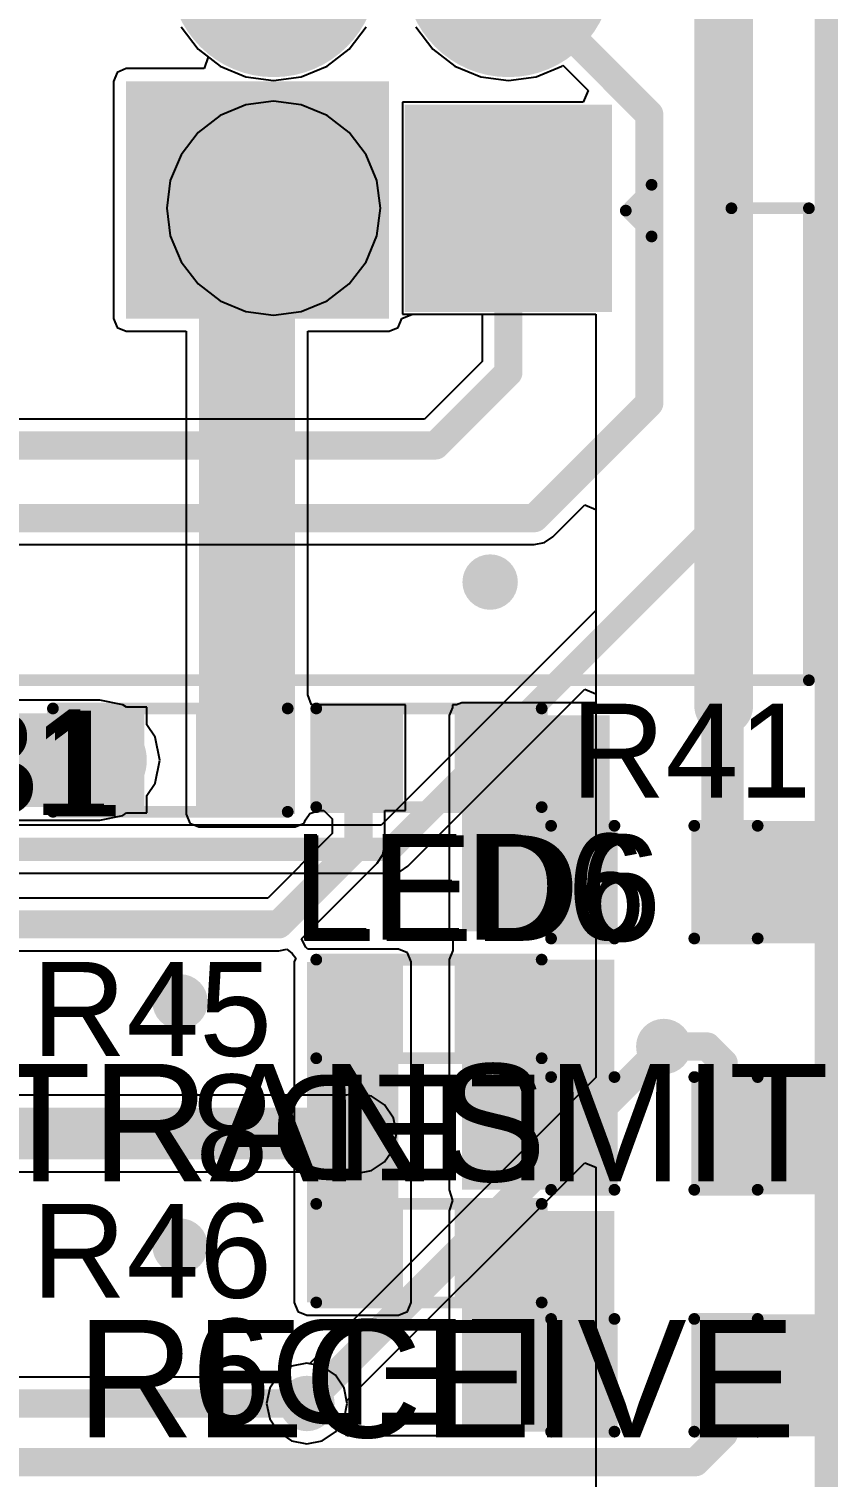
# Model space of a CAD drawing. Header units: millimetres. Extents: x -0.27 to 4.7, y -0.39 to 2.83.
# Drawn here: x 4.286 to 4.63, y 1.484 to 2.1 of the extents above; entities that cross this region are included whole.
import ezdxf

# ---------------------------------------------------------------- set-up
doc = ezdxf.new("R2010")
doc.units = ezdxf.units.MM
doc.header["$MEASUREMENT"] = 0
for name, color, linetype in [('BottomLayer', 5, 'Continuous'), ('BottomSolder', 6, 'Continuous'), ('Mechanical2', 216, 'Continuous'), ('MultiLayer', 9, 'Continuous'), ('PadHoleLayer', 156, 'Continuous'), ('TopLayer', 1, 'Continuous'), ('TopOverlay', 2, 'Continuous'), ('TopPaste', 8, 'Continuous'), ('TopSolder', 216, 'Continuous'), ('ViaHoleLayer', 16, 'Continuous')]:
    doc.layers.add(name, color=color, linetype=linetype)
doc.styles.add('Arial', font='', dxfattribs={"height": 0.2})
doc.styles.get('Arial').set_extended_font_data('Arial')

# ---------------------------------------------------------------- blocks, each defined once
blk = doc.blocks.new('S______B______61')
at = {"layer": 'TopLayer'}
for points in [[(-0.045, -0.0175), (-0.045, 0.0175), (-0.015, 0.0175), (-0.015, -0.0175)], [(0.015, -0.0175), (0.015, 0.0175), (0.045, 0.0175), (0.045, -0.0175)]]:
    blk.add_hatch(color=1, dxfattribs=at).paths.add_polyline_path(points)
at = {"layer": 'TopPaste'}
for points in [[(-0.045, -0.0175), (-0.045, 0.0175), (-0.015, 0.0175), (-0.015, -0.0175)], [(0.015, -0.0175), (0.015, 0.0175), (0.045, 0.0175), (0.045, -0.0175)]]:
    blk.add_hatch(color=8, dxfattribs=at).paths.add_polyline_path(points)
at = {"layer": 'TopSolder'}
for points in [[(-0.049, -0.0215), (-0.049, 0.0215), (-0.011, 0.0215), (-0.011, -0.0215)], [(0.011, -0.0215), (0.011, 0.0215), (0.049, 0.0215), (0.049, -0.0215)]]:
    blk.add_hatch(color=216, dxfattribs=at).paths.add_polyline_path(points)
at = {"layer": 'TopOverlay', "const_width": 0.005}
for points in [[(0.05, 0.022), (-0.05, 0.022)], [(-0.05, 0.022), (-0.05, -0.022)], [(0.05, 0.022), (0.05, -0.022)], [(0.05, -0.022), (-0.05, -0.022)]]:
    blk.add_lwpolyline(points, dxfattribs=at)
at = {"layer": 'TopOverlay', "const_width": 0.0025}
for points in [[(-0.05125, 0.022, 1), (-0.04875, 0.022, 1)], [(-0.05125, 0.022, 1), (-0.04875, 0.022, 1)], [(0.04875, 0.022, 1), (0.05125, 0.022, 1)], [(0.04875, 0.022, 1), (0.05125, 0.022, 1)], [(-0.05125, -0.022, 1), (-0.04875, -0.022, 1)], [(-0.05125, -0.022, 1), (-0.04875, -0.022, 1)], [(0.04875, -0.022, 1), (0.05125, -0.022, 1)], [(0.04875, -0.022, 1), (0.05125, -0.022, 1)]]:
    blk.add_lwpolyline(points, format="xyb", close=True, dxfattribs=at)
at = {"layer": 'TopOverlay'}
blk.add_text('SB1', height=0.045, rotation=-180, dxfattribs=at).set_placement((0.139, 0.02342))
blk = doc.blocks.new('R___0603_64')
at = {"layer": 'TopLayer'}
for points in [[(-0.015, 0.0175), (-0.015, -0.0175), (-0.045, -0.0175), (-0.045, 0.0175)], [(0.045, 0.0175), (0.045, -0.0175), (0.015, -0.0175), (0.015, 0.0175)]]:
    blk.add_hatch(color=1, dxfattribs=at).paths.add_polyline_path(points)
at = {"layer": 'TopPaste'}
for points in [[(-0.015, 0.0175), (-0.015, -0.0175), (-0.045, -0.0175), (-0.045, 0.0175)], [(0.045, 0.0175), (0.045, -0.0175), (0.015, -0.0175), (0.015, 0.0175)]]:
    blk.add_hatch(color=8, dxfattribs=at).paths.add_polyline_path(points)
at = {"layer": 'TopSolder'}
for points in [[(-0.011, 0.0215), (-0.011, -0.0215), (-0.049, -0.0215), (-0.049, 0.0215)], [(0.049, 0.0215), (0.049, -0.0215), (0.011, -0.0215), (0.011, 0.0215)]]:
    blk.add_hatch(color=216, dxfattribs=at).paths.add_polyline_path(points)
at = {"layer": 'TopOverlay', "const_width": 0.005}
for points in [[(-0.048, 0.021), (-0.048, -0.021)], [(0.048, 0.021), (-0.048, 0.021)], [(0.048, 0.021), (0.048, -0.021)], [(0.048, -0.021), (-0.048, -0.021)]]:
    blk.add_lwpolyline(points, dxfattribs=at)
at = {"layer": 'TopOverlay', "const_width": 0.0025}
for points in [[(-0.04925, 0.021, 1), (-0.04675, 0.021, 1)], [(-0.04925, 0.021, 1), (-0.04675, 0.021, 1)], [(0.04675, 0.021, 1), (0.04925, 0.021, 1)], [(0.04675, 0.021, 1), (0.04925, 0.021, 1)], [(-0.04925, -0.021, 1), (-0.04675, -0.021, 1)], [(-0.04925, -0.021, 1), (-0.04675, -0.021, 1)], [(0.04675, -0.021, 1), (0.04925, -0.021, 1)], [(0.04675, -0.021, 1), (0.04925, -0.021, 1)]]:
    blk.add_lwpolyline(points, format="xyb", close=True, dxfattribs=at)
blk = doc.blocks.new('R___0603_65')
at = {"layer": 'TopLayer'}
for points in [[(-0.015, 0.0175), (-0.015, -0.0175), (-0.045, -0.0175), (-0.045, 0.0175)], [(0.045, 0.0175), (0.045, -0.0175), (0.015, -0.0175), (0.015, 0.0175)]]:
    blk.add_hatch(color=1, dxfattribs=at).paths.add_polyline_path(points)
at = {"layer": 'TopPaste'}
for points in [[(-0.015, 0.0175), (-0.015, -0.0175), (-0.045, -0.0175), (-0.045, 0.0175)], [(0.045, 0.0175), (0.045, -0.0175), (0.015, -0.0175), (0.015, 0.0175)]]:
    blk.add_hatch(color=8, dxfattribs=at).paths.add_polyline_path(points)
at = {"layer": 'TopSolder'}
for points in [[(-0.011, 0.0215), (-0.011, -0.0215), (-0.049, -0.0215), (-0.049, 0.0215)], [(0.049, 0.0215), (0.049, -0.0215), (0.011, -0.0215), (0.011, 0.0215)]]:
    blk.add_hatch(color=216, dxfattribs=at).paths.add_polyline_path(points)
at = {"layer": 'TopOverlay', "const_width": 0.005}
for points in [[(-0.048, 0.021), (-0.048, -0.021)], [(0.048, 0.021), (-0.048, 0.021)], [(0.048, 0.021), (0.048, -0.021)], [(0.048, -0.021), (-0.048, -0.021)]]:
    blk.add_lwpolyline(points, dxfattribs=at)
at = {"layer": 'TopOverlay', "const_width": 0.0025}
for points in [[(-0.04925, 0.021, 1), (-0.04675, 0.021, 1)], [(-0.04925, 0.021, 1), (-0.04675, 0.021, 1)], [(0.04675, 0.021, 1), (0.04925, 0.021, 1)], [(0.04675, 0.021, 1), (0.04925, 0.021, 1)], [(-0.04925, -0.021, 1), (-0.04675, -0.021, 1)], [(-0.04925, -0.021, 1), (-0.04675, -0.021, 1)], [(0.04675, -0.021, 1), (0.04925, -0.021, 1)], [(0.04675, -0.021, 1), (0.04925, -0.021, 1)]]:
    blk.add_lwpolyline(points, format="xyb", close=True, dxfattribs=at)
blk = doc.blocks.new('R___0603_69')
at = {"layer": 'TopLayer'}
for points in [[(-0.015, 0.0175), (-0.015, -0.0175), (-0.045, -0.0175), (-0.045, 0.0175)], [(0.045, 0.0175), (0.045, -0.0175), (0.015, -0.0175), (0.015, 0.0175)]]:
    blk.add_hatch(color=1, dxfattribs=at).paths.add_polyline_path(points)
at = {"layer": 'TopPaste'}
for points in [[(-0.015, 0.0175), (-0.015, -0.0175), (-0.045, -0.0175), (-0.045, 0.0175)], [(0.045, 0.0175), (0.045, -0.0175), (0.015, -0.0175), (0.015, 0.0175)]]:
    blk.add_hatch(color=8, dxfattribs=at).paths.add_polyline_path(points)
at = {"layer": 'TopSolder'}
for points in [[(-0.011, 0.0215), (-0.011, -0.0215), (-0.049, -0.0215), (-0.049, 0.0215)], [(0.049, 0.0215), (0.049, -0.0215), (0.011, -0.0215), (0.011, 0.0215)]]:
    blk.add_hatch(color=216, dxfattribs=at).paths.add_polyline_path(points)
at = {"layer": 'TopOverlay', "const_width": 0.005}
for points in [[(-0.048, 0.021), (-0.048, -0.021)], [(0.048, 0.021), (-0.048, 0.021)], [(0.048, 0.021), (0.048, -0.021)], [(0.048, -0.021), (-0.048, -0.021)]]:
    blk.add_lwpolyline(points, dxfattribs=at)
at = {"layer": 'TopOverlay', "const_width": 0.0025}
for points in [[(-0.04925, 0.021, 1), (-0.04675, 0.021, 1)], [(-0.04925, 0.021, 1), (-0.04675, 0.021, 1)], [(0.04675, 0.021, 1), (0.04925, 0.021, 1)], [(0.04675, 0.021, 1), (0.04925, 0.021, 1)], [(-0.04925, -0.021, 1), (-0.04675, -0.021, 1)], [(-0.04925, -0.021, 1), (-0.04675, -0.021, 1)], [(0.04675, -0.021, 1), (0.04925, -0.021, 1)], [(0.04675, -0.021, 1), (0.04925, -0.021, 1)]]:
    blk.add_lwpolyline(points, format="xyb", close=True, dxfattribs=at)
blk = doc.blocks.new('LED_0603_114')
at = {"layer": 'TopLayer'}
for points in [[(-0.03937, 0.01969), (-0.01969, 0.01969), (-0.01969, -0.01969), (-0.03937, -0.01969)], [(0.01969, 0.01969), (0.03937, 0.01969), (0.03937, -0.01969), (0.01969, -0.01969)]]:
    blk.add_hatch(color=1, dxfattribs=at).paths.add_polyline_path(points)
at = {"layer": 'TopOverlay'}
blk.add_hatch(color=2, dxfattribs=at).paths.add_polyline_path([(0.044, -0.026), (0.069, -0.026), (0.069, 0.026), (0.044, 0.026)])
at = {"layer": 'TopPaste'}
for points in [[(-0.03937, 0.01969), (-0.01969, 0.01969), (-0.01969, -0.01969), (-0.03937, -0.01969)], [(0.01969, 0.01969), (0.03937, 0.01969), (0.03937, -0.01969), (0.01969, -0.01969)]]:
    blk.add_hatch(color=8, dxfattribs=at).paths.add_polyline_path(points)
at = {"layer": 'TopSolder'}
for points in [[(-0.04337, 0.02369), (-0.01569, 0.02369), (-0.01569, -0.02369), (-0.04337, -0.02369)], [(0.01569, 0.02369), (0.04337, 0.02369), (0.04337, -0.02369), (0.01569, -0.02369)]]:
    blk.add_hatch(color=216, dxfattribs=at).paths.add_polyline_path(points)
at = {"layer": 'TopOverlay', "const_width": 0.005}
for points in [[(-0.044, 0.024), (-0.017, 0.024)], [(-0.044, -0.024), (-0.044, 0.024)], [(0.017, 0.024), (0.044, 0.024)], [(0.044, -0.024), (0.044, 0.024)], [(-0.044, -0.024), (-0.017, -0.024)], [(0.017, -0.024), (0.044, -0.024)]]:
    blk.add_lwpolyline(points, dxfattribs=at)
at = {"layer": 'TopOverlay', "const_width": 0.0025}
for points in [[(-0.04525, 0.024, 1), (-0.04275, 0.024, 1)], [(-0.04525, 0.024, 1), (-0.04275, 0.024, 1)], [(-0.01825, 0.024, 1), (-0.01575, 0.024, 1)], [(0.01575, 0.024, 1), (0.01825, 0.024, 1)], [(0.04275, 0.024, 1), (0.04525, 0.024, 1)], [(0.04275, 0.024, 1), (0.04525, 0.024, 1)], [(-0.04525, -0.024, 1), (-0.04275, -0.024, 1)], [(-0.04525, -0.024, 1), (-0.04275, -0.024, 1)], [(-0.01825, -0.024, 1), (-0.01575, -0.024, 1)], [(0.01575, -0.024, 1), (0.01825, -0.024, 1)], [(0.04275, -0.024, 1), (0.04525, -0.024, 1)], [(0.04275, -0.024, 1), (0.04525, -0.024, 1)]]:
    blk.add_lwpolyline(points, format="xyb", close=True, dxfattribs=at)
at = {"layer": 'TopOverlay'}
blk.add_text('LED9', height=0.045, rotation=180, dxfattribs=at).set_placement((-0.04621, 0.02404))
blk = doc.blocks.new('LED_0603_115')
at = {"layer": 'TopLayer'}
for points in [[(-0.03937, 0.01969), (-0.01969, 0.01969), (-0.01969, -0.01969), (-0.03937, -0.01969)], [(0.01969, 0.01969), (0.03937, 0.01969), (0.03937, -0.01969), (0.01969, -0.01969)]]:
    blk.add_hatch(color=1, dxfattribs=at).paths.add_polyline_path(points)
at = {"layer": 'TopOverlay'}
blk.add_hatch(color=2, dxfattribs=at).paths.add_polyline_path([(0.044, -0.026), (0.069, -0.026), (0.069, 0.026), (0.044, 0.026)])
at = {"layer": 'TopPaste'}
for points in [[(-0.03937, 0.01969), (-0.01969, 0.01969), (-0.01969, -0.01969), (-0.03937, -0.01969)], [(0.01969, 0.01969), (0.03937, 0.01969), (0.03937, -0.01969), (0.01969, -0.01969)]]:
    blk.add_hatch(color=8, dxfattribs=at).paths.add_polyline_path(points)
at = {"layer": 'TopSolder'}
for points in [[(-0.04337, 0.02369), (-0.01569, 0.02369), (-0.01569, -0.02369), (-0.04337, -0.02369)], [(0.01569, 0.02369), (0.04337, 0.02369), (0.04337, -0.02369), (0.01569, -0.02369)]]:
    blk.add_hatch(color=216, dxfattribs=at).paths.add_polyline_path(points)
at = {"layer": 'TopOverlay', "const_width": 0.005}
for points in [[(-0.044, 0.024), (-0.017, 0.024)], [(-0.044, -0.024), (-0.044, 0.024)], [(0.017, 0.024), (0.044, 0.024)], [(0.044, -0.024), (0.044, 0.024)], [(-0.044, -0.024), (-0.017, -0.024)], [(0.017, -0.024), (0.044, -0.024)]]:
    blk.add_lwpolyline(points, dxfattribs=at)
at = {"layer": 'TopOverlay', "const_width": 0.0025}
for points in [[(-0.04525, 0.024, 1), (-0.04275, 0.024, 1)], [(-0.04525, 0.024, 1), (-0.04275, 0.024, 1)], [(-0.01825, 0.024, 1), (-0.01575, 0.024, 1)], [(0.01575, 0.024, 1), (0.01825, 0.024, 1)], [(0.04275, 0.024, 1), (0.04525, 0.024, 1)], [(0.04275, 0.024, 1), (0.04525, 0.024, 1)], [(-0.04525, -0.024, 1), (-0.04275, -0.024, 1)], [(-0.04525, -0.024, 1), (-0.04275, -0.024, 1)], [(-0.01825, -0.024, 1), (-0.01575, -0.024, 1)], [(0.01575, -0.024, 1), (0.01825, -0.024, 1)], [(0.04275, -0.024, 1), (0.04525, -0.024, 1)], [(0.04275, -0.024, 1), (0.04525, -0.024, 1)]]:
    blk.add_lwpolyline(points, format="xyb", close=True, dxfattribs=at)
at = {"layer": 'TopOverlay'}
blk.add_text('LED8', height=0.045, rotation=180, dxfattribs=at).set_placement((-0.04616, 0.02504))
blk = doc.blocks.new('LED_0603_116')
at = {"layer": 'TopLayer'}
for points in [[(-0.03937, 0.01969), (-0.01969, 0.01969), (-0.01969, -0.01969), (-0.03937, -0.01969)], [(0.01969, 0.01969), (0.03937, 0.01969), (0.03937, -0.01969), (0.01969, -0.01969)]]:
    blk.add_hatch(color=1, dxfattribs=at).paths.add_polyline_path(points)
at = {"layer": 'TopOverlay'}
blk.add_hatch(color=2, dxfattribs=at).paths.add_polyline_path([(0.044, -0.026), (0.069, -0.026), (0.069, 0.026), (0.044, 0.026)])
at = {"layer": 'TopPaste'}
for points in [[(-0.03937, 0.01969), (-0.01969, 0.01969), (-0.01969, -0.01969), (-0.03937, -0.01969)], [(0.01969, 0.01969), (0.03937, 0.01969), (0.03937, -0.01969), (0.01969, -0.01969)]]:
    blk.add_hatch(color=8, dxfattribs=at).paths.add_polyline_path(points)
at = {"layer": 'TopSolder'}
for points in [[(-0.04337, 0.02369), (-0.01569, 0.02369), (-0.01569, -0.02369), (-0.04337, -0.02369)], [(0.01569, 0.02369), (0.04337, 0.02369), (0.04337, -0.02369), (0.01569, -0.02369)]]:
    blk.add_hatch(color=216, dxfattribs=at).paths.add_polyline_path(points)
at = {"layer": 'TopOverlay', "const_width": 0.005}
for points in [[(-0.044, 0.024), (-0.017, 0.024)], [(-0.044, -0.024), (-0.044, 0.024)], [(0.017, 0.024), (0.044, 0.024)], [(0.044, -0.024), (0.044, 0.024)], [(-0.044, -0.024), (-0.017, -0.024)], [(0.017, -0.024), (0.044, -0.024)]]:
    blk.add_lwpolyline(points, dxfattribs=at)
at = {"layer": 'TopOverlay', "const_width": 0.0025}
for points in [[(-0.04525, 0.024, 1), (-0.04275, 0.024, 1)], [(-0.04525, 0.024, 1), (-0.04275, 0.024, 1)], [(-0.01825, 0.024, 1), (-0.01575, 0.024, 1)], [(0.01575, 0.024, 1), (0.01825, 0.024, 1)], [(0.04275, 0.024, 1), (0.04525, 0.024, 1)], [(0.04275, 0.024, 1), (0.04525, 0.024, 1)], [(-0.04525, -0.024, 1), (-0.04275, -0.024, 1)], [(-0.04525, -0.024, 1), (-0.04275, -0.024, 1)], [(-0.01825, -0.024, 1), (-0.01575, -0.024, 1)], [(0.01575, -0.024, 1), (0.01825, -0.024, 1)], [(0.04275, -0.024, 1), (0.04525, -0.024, 1)], [(0.04275, -0.024, 1), (0.04525, -0.024, 1)]]:
    blk.add_lwpolyline(points, format="xyb", close=True, dxfattribs=at)
at = {"layer": 'TopOverlay'}
blk.add_text('LED6', height=0.045, dxfattribs=at).set_placement((-0.15419, -0.02446))
blk = doc.blocks.new('BH254V_6P_122')
at = {"layer": 'BottomLayer'}
h = blk.add_hatch(color=5, dxfattribs=at)
edge = h.paths.add_edge_path()
edge.add_arc((-0.1, 0.05), 0.04016, 0, 360)
h = blk.add_hatch(color=5, dxfattribs=at)
edge = h.paths.add_edge_path()
edge.add_arc((0, 0.05), 0.04016, 0, 360)
h = blk.add_hatch(color=5, dxfattribs=at)
edge = h.paths.add_edge_path()
edge.add_arc((0.1, 0.05), 0.04016, 0, 360)
blk.add_hatch(color=5, dxfattribs=at).paths.add_polyline_path([(-0.14016, -0.00984), (-0.05984, -0.00984), (-0.05984, -0.09016), (-0.14016, -0.09016)])
h = blk.add_hatch(color=5, dxfattribs=at)
edge = h.paths.add_edge_path()
edge.add_arc((0, -0.05), 0.04016, 0, 360)
h = blk.add_hatch(color=5, dxfattribs=at)
edge = h.paths.add_edge_path()
edge.add_arc((0.1, -0.05), 0.04016, 0, 360)
at = {"layer": 'BottomSolder'}
h = blk.add_hatch(color=6, dxfattribs=at)
edge = h.paths.add_edge_path()
edge.add_arc((-0.1, 0.05), 0.04416, 0, 360)
h = blk.add_hatch(color=6, dxfattribs=at)
edge = h.paths.add_edge_path()
edge.add_arc((0, 0.05), 0.04416, 0, 360)
h = blk.add_hatch(color=6, dxfattribs=at)
edge = h.paths.add_edge_path()
edge.add_arc((0.1, 0.05), 0.04416, 0, 360)
blk.add_hatch(color=6, dxfattribs=at).paths.add_polyline_path([(-0.14416, -0.00584), (-0.05584, -0.00584), (-0.05584, -0.09416), (-0.14416, -0.09416)])
h = blk.add_hatch(color=6, dxfattribs=at)
edge = h.paths.add_edge_path()
edge.add_arc((0, -0.05), 0.04416, 0, 360)
h = blk.add_hatch(color=6, dxfattribs=at)
edge = h.paths.add_edge_path()
edge.add_arc((0.1, -0.05), 0.04416, 0, 360)
at = {"layer": 'MultiLayer'}
h = blk.add_hatch(color=9, dxfattribs=at)
edge = h.paths.add_edge_path()
edge.add_arc((-0.1, 0.05), 0.04016, 0, 360)
h = blk.add_hatch(color=9, dxfattribs=at)
edge = h.paths.add_edge_path()
edge.add_arc((0, 0.05), 0.04016, 0, 360)
h = blk.add_hatch(color=9, dxfattribs=at)
edge = h.paths.add_edge_path()
edge.add_arc((0.1, 0.05), 0.04016, 0, 360)
blk.add_hatch(color=9, dxfattribs=at).paths.add_polyline_path([(-0.14016, -0.00984), (-0.05984, -0.00984), (-0.05984, -0.09016), (-0.14016, -0.09016)])
h = blk.add_hatch(color=9, dxfattribs=at)
edge = h.paths.add_edge_path()
edge.add_arc((0, -0.05), 0.04016, 0, 360)
h = blk.add_hatch(color=9, dxfattribs=at)
edge = h.paths.add_edge_path()
edge.add_arc((0.1, -0.05), 0.04016, 0, 360)
at = {"layer": 'PadHoleLayer'}
h = blk.add_hatch(color=156, dxfattribs=at)
edge = h.paths.add_edge_path()
edge.add_arc((-0.1, 0.05), 0.02008, 0, 360)
h = blk.add_hatch(color=156, dxfattribs=at)
edge = h.paths.add_edge_path()
edge.add_arc((0, 0.05), 0.02008, 0, 360)
h = blk.add_hatch(color=156, dxfattribs=at)
edge = h.paths.add_edge_path()
edge.add_arc((0.1, 0.05), 0.02008, 0, 360)
h = blk.add_hatch(color=156, dxfattribs=at)
edge = h.paths.add_edge_path()
edge.add_arc((-0.1, -0.05), 0.02008, 0, 360)
h = blk.add_hatch(color=156, dxfattribs=at)
edge = h.paths.add_edge_path()
edge.add_arc((0, -0.05), 0.02008, 0, 360)
h = blk.add_hatch(color=156, dxfattribs=at)
edge = h.paths.add_edge_path()
edge.add_arc((0.1, -0.05), 0.02008, 0, 360)
at = {"layer": 'TopLayer'}
h = blk.add_hatch(color=1, dxfattribs=at)
edge = h.paths.add_edge_path()
edge.add_arc((-0.1, 0.05), 0.04016, 0, 360)
h = blk.add_hatch(color=1, dxfattribs=at)
edge = h.paths.add_edge_path()
edge.add_arc((0, 0.05), 0.04016, 0, 360)
h = blk.add_hatch(color=1, dxfattribs=at)
edge = h.paths.add_edge_path()
edge.add_arc((0.1, 0.05), 0.04016, 0, 360)
blk.add_hatch(color=1, dxfattribs=at).paths.add_polyline_path([(-0.14016, -0.00984), (-0.05984, -0.00984), (-0.05984, -0.09016), (-0.14016, -0.09016)])
h = blk.add_hatch(color=1, dxfattribs=at)
edge = h.paths.add_edge_path()
edge.add_arc((0, -0.05), 0.04016, 0, 360)
h = blk.add_hatch(color=1, dxfattribs=at)
edge = h.paths.add_edge_path()
edge.add_arc((0.1, -0.05), 0.04016, 0, 360)
at = {"layer": 'TopOverlay'}
blk.add_hatch(color=2, dxfattribs=at).paths.add_polyline_path([(-0.0955, -0.103), (-0.107, -0.103), (-0.107, -0.1105), (-0.0955, -0.1105)])
at = {"layer": 'TopSolder'}
h = blk.add_hatch(color=216, dxfattribs=at)
edge = h.paths.add_edge_path()
edge.add_arc((-0.1, 0.05), 0.04416, 0, 360)
h = blk.add_hatch(color=216, dxfattribs=at)
edge = h.paths.add_edge_path()
edge.add_arc((0, 0.05), 0.04416, 0, 360)
h = blk.add_hatch(color=216, dxfattribs=at)
edge = h.paths.add_edge_path()
edge.add_arc((0.1, 0.05), 0.04416, 0, 360)
blk.add_hatch(color=216, dxfattribs=at).paths.add_polyline_path([(-0.14416, -0.00584), (-0.05584, -0.00584), (-0.05584, -0.09416), (-0.14416, -0.09416)])
h = blk.add_hatch(color=216, dxfattribs=at)
edge = h.paths.add_edge_path()
edge.add_arc((0, -0.05), 0.04416, 0, 360)
h = blk.add_hatch(color=216, dxfattribs=at)
edge = h.paths.add_edge_path()
edge.add_arc((0.1, -0.05), 0.04416, 0, 360)
at = {"layer": 'TopOverlay', "const_width": 0.005}
for points in [[(-0.301, 0.197), (-0.301, -0.178)], [(-0.301, 0.197), (0.302, 0.197)], [(0.302, 0.197), (0.302, -0.178)], [(-0.101, -0.1), (-0.112, -0.111)], [(-0.101, -0.1), (-0.09, -0.111)], [(-0.112, -0.111), (-0.09, -0.111)], [(-0.1, -0.145), (-0.1, -0.178)], [(-0.1, -0.145), (0.099, -0.145)], [(0.099, -0.145), (0.099, -0.178)], [(-0.301, -0.178), (-0.1, -0.178)], [(0.099, -0.178), (0.302, -0.178)]]:
    blk.add_lwpolyline(points, dxfattribs=at)
at = {"layer": 'TopOverlay', "const_width": 0.0025}
for points in [[(-0.30225, 0.197, 1), (-0.29975, 0.197, 1)], [(-0.30225, 0.197, 1), (-0.29975, 0.197, 1)], [(0.30075, 0.197, 1), (0.30325, 0.197, 1)], [(0.30075, 0.197, 1), (0.30325, 0.197, 1)], [(-0.10225, -0.1, 1), (-0.09975, -0.1, 1)], [(-0.10225, -0.1, 1), (-0.09975, -0.1, 1)], [(-0.11325, -0.111, 1), (-0.11075, -0.111, 1)], [(-0.11325, -0.111, 1), (-0.11075, -0.111, 1)], [(-0.09125, -0.111, 1), (-0.08875, -0.111, 1)], [(-0.09125, -0.111, 1), (-0.08875, -0.111, 1)], [(-0.10125, -0.145, 1), (-0.09875, -0.145, 1)], [(-0.10125, -0.145, 1), (-0.09875, -0.145, 1)], [(0.09775, -0.145, 1), (0.10025, -0.145, 1)], [(0.09775, -0.145, 1), (0.10025, -0.145, 1)], [(-0.30225, -0.178, 1), (-0.29975, -0.178, 1)], [(-0.30225, -0.178, 1), (-0.29975, -0.178, 1)], [(-0.10125, -0.178, 1), (-0.09875, -0.178, 1)], [(-0.10125, -0.178, 1), (-0.09875, -0.178, 1)], [(0.09775, -0.178, 1), (0.10025, -0.178, 1)], [(0.09775, -0.178, 1), (0.10025, -0.178, 1)], [(0.30075, -0.178, 1), (0.30325, -0.178, 1)], [(0.30075, -0.178, 1), (0.30325, -0.178, 1)]]:
    blk.add_lwpolyline(points, format="xyb", close=True, dxfattribs=at)

msp = doc.modelspace()

# ---------------------------------------------------------------- hatches: boundary and pattern name
at = {"layer": 'BottomLayer'}
h = msp.add_hatch(color=5, dxfattribs=at)
edge = h.paths.add_edge_path()
edge.add_arc((4.48205, 1.86477), 0.01181, 0, 360)
h = msp.add_hatch(color=5, dxfattribs=at)
edge = h.paths.add_edge_path()
edge.add_arc((4.35, 1.686), 0.01181, 0, 360)
h = msp.add_hatch(color=5, dxfattribs=at)
edge = h.paths.add_edge_path()
edge.add_arc((4.556, 1.667), 0.01181, 0, 360)
h = msp.add_hatch(color=5, dxfattribs=at)
edge = h.paths.add_edge_path()
edge.add_arc((4.425, 1.63), 0.01181, 0, 360)
h = msp.add_hatch(color=5, dxfattribs=at)
edge = h.paths.add_edge_path()
edge.add_arc((4.35, 1.582), 0.01181, 0, 360)
h = msp.add_hatch(color=5, dxfattribs=at)
edge = h.paths.add_edge_path()
edge.add_arc((4.404, 1.515), 0.01181, 0, 360)
at = {"layer": 'BottomSolder'}
h = msp.add_hatch(color=6, dxfattribs=at)
edge = h.paths.add_edge_path()
edge.add_arc((4.48205, 1.86477), 0.00591, 0, 360)
h = msp.add_hatch(color=6, dxfattribs=at)
edge = h.paths.add_edge_path()
edge.add_arc((4.35, 1.686), 0.00591, 0, 360)
h = msp.add_hatch(color=6, dxfattribs=at)
edge = h.paths.add_edge_path()
edge.add_arc((4.556, 1.667), 0.00591, 0, 360)
h = msp.add_hatch(color=6, dxfattribs=at)
edge = h.paths.add_edge_path()
edge.add_arc((4.425, 1.63), 0.00591, 0, 360)
h = msp.add_hatch(color=6, dxfattribs=at)
edge = h.paths.add_edge_path()
edge.add_arc((4.35, 1.582), 0.00591, 0, 360)
h = msp.add_hatch(color=6, dxfattribs=at)
edge = h.paths.add_edge_path()
edge.add_arc((4.404, 1.515), 0.00591, 0, 360)
at = {"layer": 'TopLayer'}
for points in [[(4.327, 1.977), (4.439, 1.977), (4.439, 2.078), (4.327, 2.078)], [(4.358, 1.766), (4.399, 1.766), (4.399, 2.068), (4.358, 2.068)], [(4.47, 1.716), (4.533, 1.716), (4.533, 1.808), (4.47, 1.808)], [(4.404, 1.558), (4.443, 1.558), (4.443, 1.703), (4.404, 1.703)], [(4.535, 1.606), (4.535, 1.704), (4.47, 1.704), (4.47, 1.606)], [(4.535, 1.503), (4.535, 1.597), (4.47, 1.597), (4.47, 1.503)]]:
    msp.add_hatch(color=1, dxfattribs=at).paths.add_polyline_path(points)
h = msp.add_hatch(color=1, dxfattribs=at)
edge = h.paths.add_edge_path()
edge.add_arc((4.48205, 1.86477), 0.01181, 0, 360)
h = msp.add_hatch(color=1, dxfattribs=at)
edge = h.paths.add_edge_path()
edge.add_arc((4.35, 1.686), 0.01181, 0, 360)
h = msp.add_hatch(color=1, dxfattribs=at)
edge = h.paths.add_edge_path()
edge.add_arc((4.556, 1.667), 0.01181, 0, 360)
h = msp.add_hatch(color=1, dxfattribs=at)
edge = h.paths.add_edge_path()
edge.add_arc((4.425, 1.63), 0.01181, 0, 360)
h = msp.add_hatch(color=1, dxfattribs=at)
edge = h.paths.add_edge_path()
edge.add_arc((4.35, 1.582), 0.01181, 0, 360)
h = msp.add_hatch(color=1, dxfattribs=at)
edge = h.paths.add_edge_path()
edge.add_arc((4.404, 1.515), 0.01181, 0, 360)
at = {"layer": 'TopSolder'}
h = msp.add_hatch(color=216, dxfattribs=at)
edge = h.paths.add_edge_path()
edge.add_arc((4.48205, 1.86477), 0.00591, 0, 360)
h = msp.add_hatch(color=216, dxfattribs=at)
edge = h.paths.add_edge_path()
edge.add_arc((4.35, 1.686), 0.00591, 0, 360)
h = msp.add_hatch(color=216, dxfattribs=at)
edge = h.paths.add_edge_path()
edge.add_arc((4.556, 1.667), 0.00591, 0, 360)
h = msp.add_hatch(color=216, dxfattribs=at)
edge = h.paths.add_edge_path()
edge.add_arc((4.425, 1.63), 0.00591, 0, 360)
h = msp.add_hatch(color=216, dxfattribs=at)
edge = h.paths.add_edge_path()
edge.add_arc((4.35, 1.582), 0.00591, 0, 360)
h = msp.add_hatch(color=216, dxfattribs=at)
edge = h.paths.add_edge_path()
edge.add_arc((4.404, 1.515), 0.00591, 0, 360)
at = {"layer": 'ViaHoleLayer'}
h = msp.add_hatch(color=16, dxfattribs=at)
edge = h.paths.add_edge_path()
edge.add_arc((4.48205, 1.86477), 0.00591, 0, 360)
h = msp.add_hatch(color=16, dxfattribs=at)
edge = h.paths.add_edge_path()
edge.add_arc((4.35, 1.686), 0.00591, 0, 360)
h = msp.add_hatch(color=16, dxfattribs=at)
edge = h.paths.add_edge_path()
edge.add_arc((4.556, 1.667), 0.00591, 0, 360)
h = msp.add_hatch(color=16, dxfattribs=at)
edge = h.paths.add_edge_path()
edge.add_arc((4.425, 1.63), 0.00591, 0, 360)
h = msp.add_hatch(color=16, dxfattribs=at)
edge = h.paths.add_edge_path()
edge.add_arc((4.35, 1.582), 0.00591, 0, 360)
h = msp.add_hatch(color=16, dxfattribs=at)
edge = h.paths.add_edge_path()
edge.add_arc((4.404, 1.515), 0.00591, 0, 360)

# ---------------------------------------------------------------- linework, layer by layer
at = {"layer": 'BottomLayer'}
for p, q in [((4.35038, 2.10118), (4.35762, 2.09174)), ((4.42203, 2.09174), (4.42927, 2.10118)), ((4.45038, 2.10118), (4.45762, 2.09174)), ((4.35762, 2.09174), (4.36705, 2.0845)), ((4.4126, 2.0845), (4.42203, 2.09174)), ((4.45762, 2.09174), (4.46705, 2.0845)), ((4.36705, 2.0845), (4.37803, 2.07995)), ((4.40161, 2.07995), (4.4126, 2.0845)), ((4.46705, 2.0845), (4.47803, 2.07995)), ((4.50161, 2.07995), (4.5126, 2.0845)), ((4.5126, 2.0845), (4.51305, 2.08486)), ((4.51305, 2.08486), (4.5238, 2.07411)), ((4.37803, 2.07995), (4.38982, 2.0784)), ((4.38982, 2.0784), (4.40161, 2.07995)), ((4.47803, 2.07995), (4.48982, 2.0784)), ((4.48982, 2.0784), (4.50161, 2.07995)), ((4.5238, 2.07411), (4.52173, 2.06911)), ((4.37803, 2.06794), (4.36705, 2.06339)), ((4.38982, 2.0695), (4.37803, 2.06794)), ((4.40161, 2.06794), (4.38982, 2.0695)), ((4.4126, 2.06339), (4.40161, 2.06794)), ((4.52173, 2.06911), (4.44467, 2.06911)), ((4.44467, 2.06911), (4.44467, 1.97879)), ((4.36705, 2.06339), (4.35762, 2.05616)), ((4.42203, 2.05616), (4.4126, 2.06339)), ((4.35762, 2.05616), (4.35038, 2.04672)), ((4.42927, 2.04672), (4.42203, 2.05616)), ((4.35038, 2.04672), (4.34583, 2.03574)), ((4.43382, 2.03574), (4.42927, 2.04672)), ((4.34583, 2.03574), (4.34428, 2.02395)), ((4.43537, 2.02395), (4.43382, 2.03574)), ((4.34428, 2.02395), (4.34583, 2.01216)), ((4.43382, 2.01216), (4.43537, 2.02395)), ((4.34583, 2.01216), (4.35038, 2.00117)), ((4.42927, 2.00117), (4.43382, 2.01216)), ((4.35038, 2.00117), (4.35762, 1.99174)), ((4.42203, 1.99174), (4.42927, 2.00117)), ((4.35762, 1.99174), (4.36705, 1.9845)), ((4.4126, 1.9845), (4.42203, 1.99174)), ((4.36705, 1.9845), (4.37803, 1.97995)), ((4.37803, 1.97995), (4.38982, 1.9784)), ((4.38982, 1.9784), (4.40161, 1.97995)), ((4.40161, 1.97995), (4.4126, 1.9845)), ((4.44467, 1.97879), (4.47861, 1.97879)), ((4.47861, 1.97879), (4.47861, 1.95865)), ((4.47861, 1.95865), (4.45413, 1.93416)), ((4.45413, 1.93416), (4.27555, 1.93416)), ((4.5088, 1.88407), (4.52238, 1.89765)), ((4.52238, 1.89765), (4.527, 1.89573)), ((4.527, 1.89573), (4.527, 1.8526)), ((3.99465, 1.88078), (4.50087, 1.88078)), ((4.50087, 1.88078), (4.50517, 1.88164)), ((4.50087, 1.88078), (4.50087, 1.88078)), ((4.50517, 1.88164), (4.5088, 1.88407)), ((4.527, 1.8526), (4.4356, 1.7612)), ((4.44703, 1.74379), (4.52238, 1.81914)), ((4.52238, 1.81914), (4.527, 1.81723)), ((4.527, 1.81723), (4.527, 1.65386)), ((4.4356, 1.7612), (3.951, 1.7612)), ((3.95522, 1.7408), (4.43982, 1.7408)), ((4.43982, 1.7408), (4.44372, 1.74158)), ((4.44372, 1.74158), (4.44703, 1.74379)), ((4.527, 1.65386), (4.40507, 1.53193)), ((4.425, 1.64714), (4.42084, 1.64631)), ((4.43156, 1.64584), (4.425, 1.64714)), ((4.42084, 1.64631), (4.191, 1.64631)), ((4.43712, 1.64212), (4.43156, 1.64584)), ((4.44084, 1.63656), (4.43712, 1.64212)), ((4.44214, 1.63), (4.44084, 1.63656)), ((4.44084, 1.62344), (4.44214, 1.63)), ((4.43712, 1.61788), (4.44084, 1.62344)), ((4.42093, 1.51607), (4.52238, 1.61752)), ((4.43156, 1.61416), (4.43712, 1.61788)), ((4.52238, 1.61752), (4.527, 1.61561)), ((4.527, 1.61561), (4.527, 1.2201)), ((4.19776, 1.61369), (4.42084, 1.61369)), ((4.42084, 1.61369), (4.425, 1.61286)), ((4.425, 1.61286), (4.43156, 1.61416)), ((4.39744, 1.53084), (4.39188, 1.52712)), ((4.404, 1.53214), (4.39744, 1.53084)), ((4.40507, 1.53193), (4.404, 1.53214)), ((4.39188, 1.52712), (4.38816, 1.52156)), ((4.38816, 1.52156), (4.38686, 1.515)), ((4.38686, 1.515), (4.38816, 1.50844)), ((4.41984, 1.50844), (4.42114, 1.515)), ((4.42114, 1.515), (4.42093, 1.51607)), ((4.38816, 1.50844), (4.39188, 1.50288)), ((4.41612, 1.50288), (4.41984, 1.50844)), ((4.39188, 1.50288), (4.39744, 1.49916)), ((4.39744, 1.49916), (4.404, 1.49786)), ((4.404, 1.49786), (4.41056, 1.49916)), ((4.41056, 1.49916), (4.41612, 1.50288))]:
    msp.add_line(p, q, dxfattribs=at)
for points, const_width in [([(4.58382, 1.895), (4.58382, 2.33295)], 0.01), ([(4.48982, 2.12395), (4.54982, 2.06395)], 0.012), ([(4.54982, 1.94095), (4.54982, 2.06395)], 0.012), ([(4.48982, 1.954), (4.48982, 2.02395)], 0.012), ([(4.45877, 1.92295), (4.48982, 1.954)], 0.012), ([(4.50087, 1.892), (4.54982, 1.94095)], 0.012), ([(4.26282, 1.92295), (4.45877, 1.92295)], 0.012), ([(4.43982, 1.751), (4.58382, 1.895)], 0.01), ([(3.99, 1.892), (4.50087, 1.892)], 0.012), ([(3.951, 1.751), (4.43982, 1.751)], 0.01), ([(4.404, 1.515), (4.556, 1.667)], 0.012), ([(4.191, 1.63), (4.425, 1.63)], 0.022)]:
    msp.add_lwpolyline(points, dxfattribs=dict(at, const_width=const_width))
for points, const_width in [([(4.54682, 2.06395, 1), (4.55282, 2.06395, 1)], 0.006), ([(4.54682, 2.06395, 1), (4.55282, 2.06395, 1)], 0.006), ([(4.48682, 2.02395, 1), (4.49282, 2.02395, 1)], 0.006), ([(4.48682, 1.954, 1), (4.49282, 1.954, 1)], 0.006), ([(4.48682, 1.954, 1), (4.49282, 1.954, 1)], 0.006), ([(4.54682, 1.94095, 1), (4.55282, 1.94095, 1)], 0.006), ([(4.54682, 1.94095, 1), (4.55282, 1.94095, 1)], 0.006), ([(4.45577, 1.92295, 1), (4.46177, 1.92295, 1)], 0.006), ([(4.45577, 1.92295, 1), (4.46177, 1.92295, 1)], 0.006), ([(4.58132, 1.895, 1), (4.58632, 1.895, 1)], 0.005), ([(4.58132, 1.895, 1), (4.58632, 1.895, 1)], 0.005), ([(4.49787, 1.892, 1), (4.50387, 1.892, 1)], 0.006), ([(4.49787, 1.892, 1), (4.50387, 1.892, 1)], 0.006), ([(4.43732, 1.751, 1), (4.44232, 1.751, 1)], 0.005), ([(4.43732, 1.751, 1), (4.44232, 1.751, 1)], 0.005), ([(4.553, 1.667, 1), (4.559, 1.667, 1)], 0.006), ([(4.4195, 1.63, 1), (4.4305, 1.63, 1)], 0.011), ([(4.401, 1.515, 1), (4.407, 1.515, 1)], 0.006)]:
    msp.add_lwpolyline(points, format="xyb", close=True, dxfattribs=dict(at, const_width=const_width))
at = {"layer": 'Mechanical2', "const_width": 0.01}
msp.add_lwpolyline([(4.62523, 2.76795), (4.62523, -0.122)], dxfattribs=at)
at = {"layer": 'TopLayer'}
for p, q in [((4.35038, 2.10118), (4.35762, 2.09174)), ((4.35762, 2.09174), (4.36196, 2.08841)), ((4.36196, 2.08841), (4.36026, 2.08341)), ((4.32317, 2.08183), (4.32159, 2.078)), ((4.327, 2.08341), (4.32317, 2.08183)), ((4.36026, 2.08341), (4.327, 2.08341)), ((4.32159, 2.078), (4.32159, 1.977)), ((4.32159, 1.977), (4.32317, 1.97317)), ((4.44283, 1.97317), (4.44441, 1.977)), ((4.44441, 1.977), (4.44903, 1.97879)), ((4.44903, 1.97879), (4.527, 1.97879)), ((4.527, 1.97879), (4.527, 1.81341)), ((4.32317, 1.97317), (4.327, 1.97159)), ((4.327, 1.97159), (4.35259, 1.97159)), ((4.35259, 1.97159), (4.35259, 1.766)), ((4.40441, 1.81679), (4.40441, 1.97159)), ((4.40441, 1.97159), (4.439, 1.97159)), ((4.439, 1.97159), (4.44283, 1.97317)), ((4.31582, 1.81444), (3.94238, 1.81444)), ((4.32558, 1.8125), (4.31582, 1.81444)), ((4.406, 1.81245), (4.40441, 1.81679)), ((4.47, 1.81341), (4.46767, 1.81245)), ((4.527, 1.81341), (4.47, 1.81341)), ((4.32715, 1.81145), (4.32558, 1.8125)), ((4.33582, 1.81145), (4.32715, 1.81145)), ((4.33582, 1.80402), (4.33582, 1.81145)), ((4.446, 1.81245), (4.406, 1.81245)), ((4.446, 1.76745), (4.446, 1.81245)), ((4.466, 1.81141), (4.46459, 1.808)), ((4.46459, 1.808), (4.46459, 1.716)), ((4.46767, 1.81245), (4.466, 1.81245)), ((4.466, 1.81245), (4.466, 1.81141)), ((4.33937, 1.7987), (4.33582, 1.80402)), ((4.34131, 1.78895), (4.33937, 1.7987)), ((4.33937, 1.77919), (4.34131, 1.78895)), ((4.33582, 1.77388), (4.33937, 1.77919)), ((4.33582, 1.76645), (4.33582, 1.77388)), ((4.31582, 1.76346), (4.32558, 1.7654)), ((4.32558, 1.7654), (4.32715, 1.76645)), ((4.32715, 1.76645), (4.33582, 1.76645)), ((4.35259, 1.766), (4.35417, 1.76217)), ((4.40339, 1.76353), (4.4052, 1.76625)), ((4.4052, 1.76625), (4.40903, 1.76745)), ((4.40903, 1.76745), (4.41125, 1.76745)), ((4.41125, 1.76745), (4.41478, 1.76391)), ((4.41478, 1.76391), (4.41478, 1.75765)), ((4.43722, 1.753), (4.43722, 1.76745)), ((4.43722, 1.76745), (4.446, 1.76745)), ((3.93182, 1.76346), (4.31582, 1.76346)), ((4.35417, 1.76217), (4.358, 1.76059)), ((4.358, 1.76059), (4.399, 1.76059)), ((4.41478, 1.75765), (4.38735, 1.73022)), ((4.399, 1.76059), (4.40283, 1.76217)), ((4.40283, 1.76217), (4.40339, 1.76353)), ((4.43636, 1.74871), (4.43722, 1.753)), ((4.43722, 1.753), (4.43722, 1.753)), ((4.40176, 1.71289), (4.43393, 1.74507)), ((4.43393, 1.74507), (4.43636, 1.74871)), ((4.43393, 1.74507), (4.43393, 1.74507)), ((4.38735, 1.73022), (3.919, 1.73022)), ((4.46459, 1.716), (4.46617, 1.71217)), ((4.392, 1.70778), (4.39544, 1.70847)), ((4.39544, 1.70847), (4.39777, 1.70662)), ((4.40353, 1.70934), (4.40176, 1.71289)), ((4.40434, 1.70841), (4.40353, 1.70934)), ((4.443, 1.70841), (4.40434, 1.70841)), ((4.44683, 1.70683), (4.443, 1.70841)), ((4.46617, 1.71217), (4.46617, 1.70783)), ((3.92365, 1.70778), (4.392, 1.70778)), ((4.392, 1.70778), (4.392, 1.70778)), ((4.39777, 1.70662), (4.39925, 1.7046)), ((4.39925, 1.7046), (4.39859, 1.703)), ((4.39859, 1.703), (4.39859, 1.558)), ((4.44841, 1.703), (4.44683, 1.70683)), ((4.44841, 1.558), (4.44841, 1.703)), ((4.46617, 1.70783), (4.46459, 1.704)), ((4.46459, 1.704), (4.46459, 1.606)), ((4.46617, 1.70783), (4.46617, 1.70783)), ((4.46459, 1.606), (4.46462, 1.60593)), ((4.46462, 1.60593), (4.466, 1.6015)), ((4.466, 1.6015), (4.46462, 1.59707)), ((4.46462, 1.59707), (4.46459, 1.597)), ((4.46459, 1.597), (4.46459, 1.503)), ((4.39859, 1.558), (4.40017, 1.55417)), ((4.40017, 1.55417), (4.404, 1.55259)), ((4.443, 1.55259), (4.44683, 1.55417)), ((4.44683, 1.55417), (4.44841, 1.558)), ((4.404, 1.55259), (4.443, 1.55259)), ((4.39744, 1.53084), (4.39188, 1.52712)), ((4.404, 1.53214), (4.39744, 1.53084)), ((4.41056, 1.53084), (4.404, 1.53214)), ((4.41612, 1.52712), (4.41056, 1.53084)), ((4.39128, 1.52622), (4.003, 1.52622)), ((4.39188, 1.52712), (4.39128, 1.52622)), ((4.41984, 1.52156), (4.41612, 1.52712)), ((4.42114, 1.515), (4.41984, 1.52156)), ((4.41984, 1.50844), (4.42114, 1.515)), ((4.41835, 1.50622), (4.41984, 1.50844)), ((4.42102, 1.50122), (4.41835, 1.50622)), ((4.4634, 1.50122), (4.42102, 1.50122)), ((4.46459, 1.503), (4.4634, 1.50122))]:
    msp.add_line(p, q, dxfattribs=at)
for points, const_width in [([(4.58153, 1.812), (4.58153, 2.26324)], 0.025), ([(4.581, 1.73747), (4.581, 1.812)], 0.018), ([(3.93182, 1.78895), (4.31582, 1.78895)], 0.04), ([(4.426, 1.753), (4.426, 1.782)], 0.012), ([(4.392, 1.719), (4.426, 1.753)], 0.012), ([(4.58153, 1.737), (4.582, 1.73747)], 0.012), ([(3.919, 1.719), (4.392, 1.719)], 0.012), ([(4.556, 1.667), (4.5745, 1.667)], 0.012), ([(4.5745, 1.667), (4.58153, 1.65997)], 0.012), ([(4.58153, 1.63), (4.58153, 1.65997)], 0.012), ([(4.57969, 1.52516), (4.58153, 1.527)], 0.016), ([(4.58153, 1.50203), (4.58153, 1.527)], 0.012), ([(4.003, 1.515), (4.404, 1.515)], 0.012), ([(4.5695, 1.49), (4.58153, 1.50203)], 0.012), ([(4.007, 1.49), (4.5695, 1.49)], 0.012)]:
    msp.add_lwpolyline(points, dxfattribs=dict(at, const_width=const_width))
for points, const_width in [([(4.57528, 1.812, 1), (4.58778, 1.812, 1)], 0.0125), ([(4.5765, 1.812, 1), (4.5855, 1.812, 1)], 0.009), ([(4.30582, 1.78895, 1), (4.32582, 1.78895, 1)], 0.02), ([(4.423, 1.782, 1), (4.429, 1.782, 1)], 0.006), ([(4.423, 1.753, 1), (4.429, 1.753, 1)], 0.006), ([(4.423, 1.753, 1), (4.429, 1.753, 1)], 0.006), ([(4.5765, 1.73747, 1), (4.5855, 1.73747, 1)], 0.009), ([(4.57853, 1.737, 1), (4.58453, 1.737, 1)], 0.006), ([(4.579, 1.73747, 1), (4.585, 1.73747, 1)], 0.006), ([(4.389, 1.719, 1), (4.395, 1.719, 1)], 0.006), ([(4.389, 1.719, 1), (4.395, 1.719, 1)], 0.006), ([(4.553, 1.667, 1), (4.559, 1.667, 1)], 0.006), ([(4.5715, 1.667, 1), (4.5775, 1.667, 1)], 0.006), ([(4.5715, 1.667, 1), (4.5775, 1.667, 1)], 0.006), ([(4.57853, 1.65997, 1), (4.58453, 1.65997, 1)], 0.006), ([(4.57853, 1.65997, 1), (4.58453, 1.65997, 1)], 0.006), ([(4.57853, 1.63, 1), (4.58453, 1.63, 1)], 0.006), ([(4.57569, 1.52516, 1), (4.58369, 1.52516, 1)], 0.008), ([(4.57753, 1.527, 1), (4.58553, 1.527, 1)], 0.008), ([(4.57853, 1.527, 1), (4.58453, 1.527, 1)], 0.006), ([(4.401, 1.515, 1), (4.407, 1.515, 1)], 0.006), ([(4.57853, 1.50203, 1), (4.58453, 1.50203, 1)], 0.006), ([(4.57853, 1.50203, 1), (4.58453, 1.50203, 1)], 0.006), ([(4.5665, 1.49, 1), (4.5725, 1.49, 1)], 0.006), ([(4.5665, 1.49, 1), (4.5725, 1.49, 1)], 0.006)]:
    msp.add_lwpolyline(points, format="xyb", close=True, dxfattribs=dict(at, const_width=const_width))

# ---------------------------------------------------------------- block references
for name, p, rotation in [('BH254V_6P_122', (4.43982, 2.12395), 90), ('S______B______61', (4.34582, 1.78895), 180), ('R___0603_69', (4.456, 1.78995), 180), ('R___0603_65', (4.456, 1.683), 180), ('R___0603_64', (4.456, 1.579), 180)]:
    msp.add_blockref(name, p, dxfattribs=dict(rotation=rotation))
for name, p in [('LED_0603_116', (4.552, 1.737)), ('LED_0603_115', (4.552, 1.63)), ('LED_0603_114', (4.552, 1.527))]:
    msp.add_blockref(name, p)

# ---------------------------------------------------------------- texts
at = {"layer": 'TopOverlay', "style": 'Arial'}
for s, height, p in [('R41', 0.04, (4.51635, 1.77296)), ('SB1', 0.045, (4.20682, 1.76499)), ('LED6', 0.045, (4.39781, 1.712)), ('R45', 0.04, (4.28668, 1.66301)), ('R46', 0.04, (4.28668, 1.56001))]:
    msp.add_text(s, height=height, dxfattribs=at).set_placement(p)
for s, p in [('TRANSMIT', (4.26942, 1.6096)), ('RECEIVE', (4.30574, 1.50055))]:
    msp.add_text(s, height=0.05, rotation=360, dxfattribs=at).set_placement(p)

doc.saveas('drawing.dxf')
